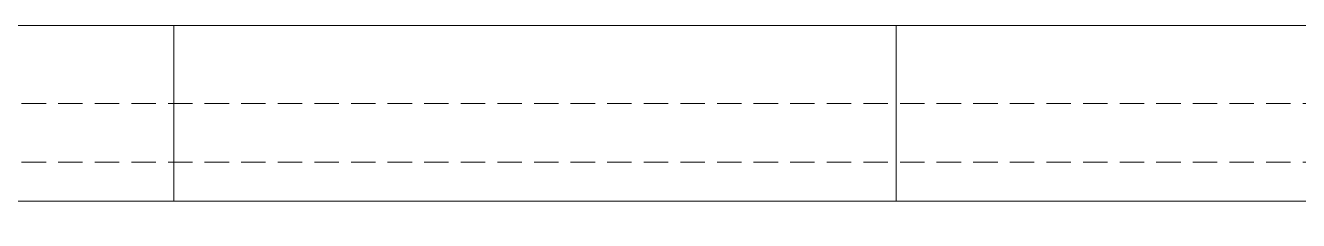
# Model space of a CAD drawing. Extents: x -2012 to 34975, y -1043 to 8321.
# Drawn here: x 16377.8 to 16703.9, y 1322.5 to 1372.5 of the extents above; entities that cross this region are included whole.
import ezdxf

# ---------------------------------------------------------------- set-up
doc = ezdxf.new("R2010")
doc.units = 0
doc.header["$LTSCALE"] = 25
doc.linetypes.add('HIDDEN', pattern=[0.375, 0.25, -0.125])
doc.layers.get('0').update_dxf_attribs({"color": 9, "lineweight": 9})
for name, color, linetype, lineweight in [('06B', 9, 'Continuous', 9), ('06D', 9, 'Continuous', 9), ('35', 9, 'Continuous', 9)]:
    doc.layers.add(name, color=color, linetype=linetype, lineweight=lineweight)

# ---------------------------------------------------------------- blocks, each defined once
blk = doc.blocks.new('krt-harpusta1')
for points in [[(16786.22, 292.5), (16786.22, 337.5), (14425.84, 337.5), (14425.84, 1327.5), (16786.19, 1327.5), (16786.19, 1372.5), (14380.84, 1372.5), (14380.84, 292.5), (16786.22, 292.5)], [(16415.84, 1372.5), (16415.84, 1327.5)], [(16600.84, 1372.5), (16600.84, 1327.5)]]:
    blk.add_lwpolyline(points)
at = {"layer": '06D', "linetype": 'HIDDEN'}
for points in [[(16786.19, 1352.5), (14400.84, 1352.5), (14400.84, 312.5), (16786.22, 312.5), (16786.22, 312.5)], [(16786.19, 1337.5), (14415.84, 1337.5), (14415.84, 327.5), (16786.22, 327.5)]]:
    blk.add_lwpolyline(points, dxfattribs=at)

msp = doc.modelspace()

# ---------------------------------------------------------------- linework, layer by layer
at = {"layer": '35'}
msp.add_lwpolyline([(16783.84, 337.5), (14425.84, 337.5), (14425.84, 1327.5), (16783.84, 1327.5)], close=True, dxfattribs=at)

# ---------------------------------------------------------------- block references
at = {"layer": '06B'}
msp.add_blockref('krt-harpusta1', (0, 0), dxfattribs=at)

doc.saveas('drawing.dxf')
